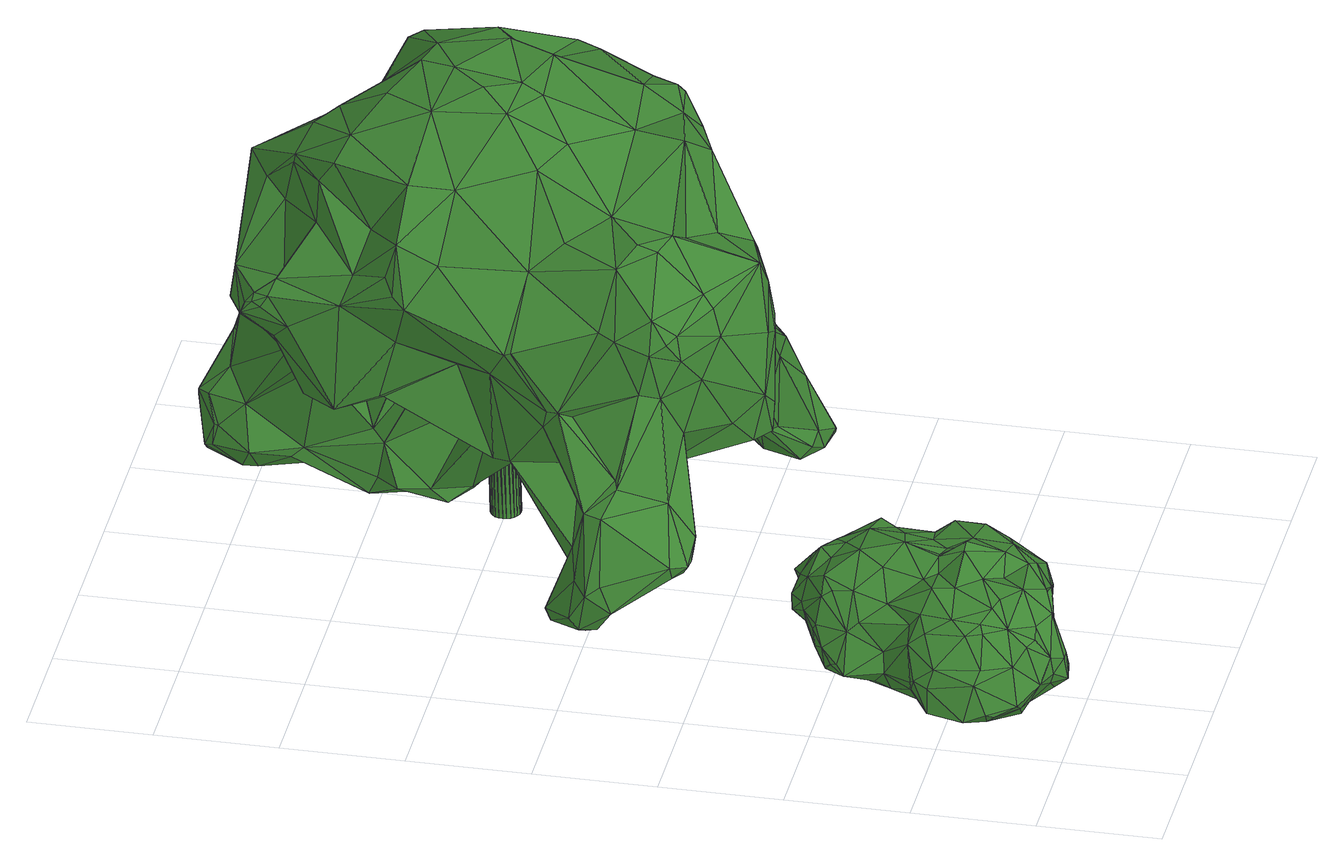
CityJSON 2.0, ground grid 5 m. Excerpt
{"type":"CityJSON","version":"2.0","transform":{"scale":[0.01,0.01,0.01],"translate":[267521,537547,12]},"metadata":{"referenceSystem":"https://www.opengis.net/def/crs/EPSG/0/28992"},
"CityObjects":{
"tree1":{"type":"SolitaryVegetationObject","attributes":{"gtid":587,"crown_width_m":10.27,"crown_median_z":15.33,"crown_r50_m":0.29,"crown_porosity":0.913,"trunk_H_m":2.41,"trunk_DBH_m":0.24,"trunk_radius_m":0.12,"trunk_base_height_m":12.92,"original_gtid":"589"},"geometry":[{"type":"Solid","lod":"3","boundaries":[[[[0,1,2]],[[3,4,5]],[[3,5,6]],[[7,8,9]],[[10,11,12]],[[13,14,15]],[[16,17,18]],[[19,20,21]],[[22,23,24]],[[25,26,27]],[[28,29,30]],[[31,32,33]],[[34,33,32]],[[35,36,37]],[[38,3,35]],[[39,40,41]],[[42,43,44]],[[15,14,45]],[[46,0,2]],[[11,47,12]],[[48,49,50]],[[51,52,53]],[[54,55,56]],[[5,4,57]],[[58,59,60]],[[8,21,9]],[[61,36,35]],[[30,62,28]],[[45,14,63]],[[64,65,66]],[[64,66,67]],[[20,19,56]],[[68,20,55]],[[69,47,11]],[[70,71,72]],[[46,73,74]],[[13,63,14]],[[75,45,76]],[[60,10,12]],[[27,26,77]],[[19,26,25]],[[34,78,33]],[[79,80,81]],[[82,83,84]],[[85,12,47]],[[12,86,60]],[[56,19,25]],[[87,88,89]],[[70,90,3]],[[91,92,1]],[[10,59,93]],[[56,55,20]],[[10,94,11]],[[47,69,95]],[[96,47,95]],[[85,86,12]],[[97,68,98]],[[99,100,101]],[[102,103,104]],[[105,106,107]],[[40,108,41]],[[35,37,109]],[[110,111,112]],[[109,34,113]],[[114,34,109]],[[115,116,66]],[[117,84,118]],[[119,120,121]],[[122,120,119]],[[123,124,36]],[[107,58,105]],[[101,125,27]],[[42,87,85]],[[87,105,58]],[[87,58,86]],[[27,24,25]],[[126,127,128]],[[129,20,97]],[[97,20,68]],[[25,24,23]],[[130,41,131]],[[98,68,132]],[[132,68,55]],[[76,133,116]],[[134,135,99]],[[106,135,134]],[[136,18,64]],[[49,137,138]],[[49,138,70]],[[77,139,134]],[[140,30,141]],[[142,143,131]],[[86,58,60]],[[46,124,73]],[[45,144,76]],[[88,87,42]],[[86,85,87]],[[45,63,144]],[[61,6,5]],[[25,23,54]],[[54,23,22]],[[52,88,145]],[[95,146,96]],[[147,148,64]],[[149,21,8]],[[57,150,17]],[[57,17,16]],[[119,151,152]],[[44,153,145]],[[53,145,153]],[[31,50,49]],[[10,93,150]],[[105,89,106]],[[87,89,105]],[[16,5,57]],[[154,36,124]],[[155,156,157]],[[155,157,89]],[[158,153,43]],[[60,59,10]],[[96,42,47]],[[47,42,85]],[[159,113,32]],[[113,160,109]],[[88,42,44]],[[123,73,124]],[[142,103,102]],[[42,96,43]],[[75,161,45]],[[100,156,162]],[[100,162,143]],[[163,89,52]],[[88,52,89]],[[146,43,96]],[[112,90,70]],[[102,164,125]],[[143,162,130]],[[73,148,147]],[[82,108,122]],[[44,43,153]],[[165,48,166]],[[99,167,134]],[[35,6,61]],[[149,126,168]],[[143,130,131]],[[169,24,170]],[[171,148,123]],[[140,98,172]],[[36,154,37]],[[171,64,148]],[[35,3,6]],[[78,48,50]],[[54,22,132]],[[169,132,22]],[[169,22,24]],[[5,136,61]],[[25,54,56]],[[150,57,94]],[[140,141,173]],[[174,83,28]],[[175,136,171]],[[175,171,123]],[[176,59,58]],[[139,176,58]],[[31,49,70]],[[67,116,133]],[[177,173,178]],[[64,18,65]],[[91,1,0]],[[98,140,97]],[[179,62,169]],[[152,151,180]],[[166,180,151]],[[179,104,174]],[[179,174,62]],[[76,116,115]],[[64,67,147]],[[76,115,75]],[[135,156,99]],[[136,16,18]],[[170,181,169]],[[179,169,181]],[[132,55,54]],[[28,83,182]],[[73,147,183]],[[73,183,74]],[[149,127,126]],[[168,19,21]],[[168,21,149]],[[65,184,66]],[[163,52,185]],[[51,185,52]],[[186,184,65]],[[119,121,151]],[[146,158,43]],[[91,0,74]],[[2,187,46]],[[74,0,46]],[[112,69,90]],[[136,64,171]],[[142,101,143]],[[143,101,100]],[[109,160,38]],[[44,145,88]],[[104,179,181]],[[104,181,102]],[[18,9,186]],[[7,9,18]],[[187,188,189]],[[59,176,190]],[[34,114,187]],[[38,191,3]],[[76,81,133]],[[144,81,76]],[[38,160,191]],[[1,192,189]],[[1,189,188]],[[34,192,78]],[[127,18,17]],[[91,74,79]],[[79,74,183]],[[177,178,75]],[[150,94,10]],[[113,34,32]],[[158,193,153]],[[75,178,161]],[[52,145,53]],[[191,159,72]],[[156,100,194]],[[191,113,159]],[[142,125,101]],[[110,112,137]],[[110,95,111]],[[72,31,70]],[[35,109,38]],[[191,160,113]],[[156,194,99]],[[100,99,194]],[[37,154,114]],[[37,114,109]],[[195,196,180]],[[49,48,165]],[[197,139,198]],[[197,198,168]],[[110,146,95]],[[72,159,31]],[[135,157,156]],[[106,157,135]],[[15,29,199]],[[161,29,15]],[[15,45,161]],[[137,49,165]],[[159,32,31]],[[133,81,80]],[[89,185,155]],[[13,79,63]],[[193,158,200]],[[193,200,39]],[[149,8,127]],[[3,191,71]],[[69,112,111]],[[69,111,95]],[[140,177,97]],[[69,11,94]],[[115,177,75]],[[132,172,98]],[[162,201,130]],[[58,202,139]],[[203,204,182]],[[82,122,203]],[[2,188,187]],[[183,80,79]],[[193,205,153]],[[188,2,1]],[[206,120,122]],[[79,81,63]],[[63,81,144]],[[31,33,50]],[[121,165,166]],[[206,165,121]],[[5,16,136]],[[41,108,117]],[[93,128,150]],[[126,128,93]],[[129,184,186]],[[67,66,116]],[[161,141,29]],[[178,141,161]],[[186,65,18]],[[178,173,141]],[[30,29,141]],[[132,169,172]],[[134,139,202]],[[130,201,207]],[[121,120,206]],[[169,62,172]],[[140,172,30]],[[208,46,187]],[[208,187,114]],[[166,78,192]],[[165,209,137]],[[200,137,209]],[[110,200,146]],[[146,200,158]],[[110,137,200]],[[70,3,71]],[[58,107,202]],[[203,83,82]],[[78,166,48]],[[177,140,173]],[[191,72,71]],[[122,108,210]],[[118,211,104]],[[123,148,73]],[[186,21,129]],[[62,174,28]],[[20,129,21]],[[41,207,193]],[[196,204,152]],[[152,204,119]],[[112,70,138]],[[112,138,137]],[[13,195,92]],[[180,92,195]],[[41,130,207]],[[209,165,212]],[[209,212,210]],[[39,210,40]],[[183,147,80]],[[210,212,122]],[[174,104,211]],[[93,190,126]],[[59,190,93]],[[193,39,41]],[[50,33,78]],[[200,209,39]],[[210,39,209]],[[101,27,167]],[[101,167,99]],[[139,190,176]],[[4,3,90]],[[126,190,168]],[[163,185,89]],[[155,185,162]],[[114,154,208]],[[28,182,29]],[[199,29,182]],[[187,189,34]],[[46,208,124]],[[30,172,62]],[[170,164,102]],[[207,201,205]],[[51,205,201]],[[115,213,177]],[[129,213,184]],[[129,177,213]],[[66,213,115]],[[117,108,82]],[[97,177,129]],[[34,189,192]],[[128,127,17]],[[128,17,150]],[[133,80,67]],[[67,80,147]],[[89,157,106]],[[206,212,165]],[[180,196,152]],[[214,27,77]],[[210,108,40]],[[142,102,125]],[[118,84,211]],[[127,8,7]],[[154,124,208]],[[91,215,92]],[[180,192,1]],[[166,192,180]],[[170,24,164]],[[174,84,83]],[[174,211,84]],[[214,167,27]],[[77,198,139]],[[77,26,198]],[[121,166,151]],[[1,92,180]],[[203,182,83]],[[94,216,69]],[[15,195,13]],[[215,79,13]],[[117,118,41]],[[131,41,118]],[[215,13,92]],[[91,79,215]],[[195,15,199]],[[195,199,196]],[[155,162,156]],[[217,212,206]],[[217,122,212]],[[217,206,122]],[[134,167,77]],[[214,77,167]],[[190,139,197]],[[190,197,168]],[[19,198,26]],[[168,198,19]],[[104,103,118]],[[142,118,103]],[[131,118,142]],[[162,185,201]],[[51,201,185]],[[57,4,216]],[[57,216,94]],[[90,69,216]],[[90,216,4]],[[134,202,106]],[[106,202,107]],[[66,184,213]],[[153,205,53]],[[51,53,205]],[[207,205,193]],[[36,61,175]],[[36,175,123]],[[61,136,175]],[[170,102,181]],[[186,9,21]],[[82,84,117]],[[127,7,18]],[[196,199,204]],[[182,204,199]],[[119,204,122]],[[203,122,204]],[[27,164,24]],[[125,164,27]],[[218,219,220]],[[218,220,221]],[[221,220,222]],[[221,222,223]],[[220,219,224]],[[220,224,222]],[[222,224,225]],[[222,225,223]],[[224,219,226]],[[224,226,225]],[[225,226,227]],[[225,227,223]],[[226,219,228]],[[226,228,227]],[[227,228,229]],[[227,229,223]],[[228,219,230]],[[228,230,229]],[[229,230,231]],[[229,231,223]],[[230,219,232]],[[230,232,231]],[[231,232,233]],[[231,233,223]],[[232,219,234]],[[232,234,233]],[[233,234,235]],[[233,235,223]],[[234,219,236]],[[234,236,235]],[[235,236,237]],[[235,237,223]],[[236,219,238]],[[236,238,237]],[[237,238,239]],[[237,239,223]],[[238,219,240]],[[238,240,239]],[[239,240,241]],[[239,241,223]],[[240,219,242]],[[240,242,241]],[[241,242,243]],[[241,243,223]],[[242,219,244]],[[242,244,243]],[[243,244,245]],[[243,245,223]],[[244,219,246]],[[244,246,245]],[[245,246,247]],[[245,247,223]],[[246,219,248]],[[246,248,247]],[[247,248,249]],[[247,249,223]],[[248,219,250]],[[248,250,249]],[[249,250,251]],[[249,251,223]],[[250,219,252]],[[250,252,251]],[[251,252,253]],[[251,253,223]],[[252,219,254]],[[252,254,253]],[[253,254,255]],[[253,255,223]],[[254,219,256]],[[254,256,255]],[[255,256,257]],[[255,257,223]],[[256,219,258]],[[256,258,257]],[[257,258,259]],[[257,259,223]],[[258,219,260]],[[258,260,259]],[[259,260,261]],[[259,261,223]],[[260,219,262]],[[260,262,261]],[[261,262,263]],[[261,263,223]],[[262,219,264]],[[262,264,263]],[[263,264,265]],[[263,265,223]],[[264,219,266]],[[264,266,265]],[[265,266,267]],[[265,267,223]],[[266,219,218]],[[266,218,267]],[[267,218,221]],[[267,221,223]]]]}]},
"tree2":{"type":"SolitaryVegetationObject","attributes":{"gtid":121,"crown_width_m":22,"crown_median_z":20.54,"crown_r50_m":0.496,"crown_porosity":0.867,"trunk_H_m":7.36,"trunk_DBH_m":1.21,"trunk_radius_m":0.606,"trunk_base_height_m":13.18,"original_gtid":"121"},"geometry":[{"type":"Solid","lod":"3","boundaries":[[[[268,269,270]],[[271,272,273]],[[271,273,274]],[[275,276,277]],[[275,278,276]],[[279,280,281]],[[282,283,284]],[[285,286,287]],[[288,289,290]],[[291,292,293]],[[291,293,294]],[[295,296,297]],[[298,299,300]],[[301,270,302]],[[303,304,288]],[[305,306,298]],[[307,308,309]],[[310,311,285]],[[312,313,314]],[[315,316,317]],[[318,319,320]],[[321,322,323]],[[317,290,324]],[[325,290,317]],[[326,327,328]],[[329,330,331]],[[332,312,333]],[[334,335,336]],[[337,338,339]],[[340,325,317]],[[341,342,275]],[[343,344,345]],[[346,347,348]],[[346,349,347]],[[268,350,269]],[[351,337,352]],[[353,283,354]],[[274,355,271]],[[356,357,358]],[[359,360,361]],[[362,363,364]],[[359,365,360]],[[284,366,367]],[[368,369,340]],[[370,371,372]],[[373,371,370]],[[344,374,375]],[[317,316,340]],[[290,325,288]],[[369,376,377]],[[285,378,310]],[[379,353,354]],[[273,272,380]],[[381,382,383]],[[381,383,384]],[[288,325,385]],[[386,387,388]],[[389,376,369]],[[390,368,340]],[[391,392,361]],[[298,393,394]],[[395,396,397]],[[304,289,288]],[[398,399,400]],[[401,402,403]],[[304,404,289]],[[405,406,407]],[[303,288,385]],[[408,409,410]],[[411,296,412]],[[413,414,415]],[[416,414,413]],[[417,418,419]],[[420,421,422]],[[334,422,421]],[[423,358,424]],[[425,424,358]],[[426,427,428]],[[429,430,431]],[[432,431,430]],[[294,390,291]],[[433,434,359]],[[435,436,437]],[[438,439,322]],[[440,441,442]],[[440,442,443]],[[321,360,322]],[[314,313,444]],[[431,445,429]],[[332,446,444]],[[364,447,362]],[[312,332,313]],[[448,383,382]],[[449,395,450]],[[449,451,395]],[[452,425,312]],[[453,449,454]],[[333,312,425]],[[455,456,457]],[[324,315,317]],[[324,458,315]],[[297,459,460]],[[425,357,333]],[[277,461,319]],[[462,461,277]],[[463,450,464]],[[395,464,450]],[[463,464,397]],[[465,345,344]],[[466,467,428]],[[468,311,310]],[[444,313,332]],[[395,451,396]],[[469,470,471]],[[450,391,472]],[[466,473,467]],[[397,396,474]],[[475,449,453]],[[451,449,475]],[[452,287,424]],[[476,394,393]],[[477,478,479]],[[403,480,393]],[[345,465,481]],[[361,433,359]],[[326,482,327]],[[483,410,409]],[[451,475,396]],[[461,484,485]],[[309,486,307]],[[487,486,309]],[[488,489,490]],[[491,336,335]],[[332,333,446]],[[492,493,494]],[[363,481,465]],[[444,495,468]],[[446,495,444]],[[384,496,320]],[[491,497,336]],[[469,493,492]],[[498,499,500]],[[498,501,499]],[[278,308,276]],[[437,502,435]],[[503,298,306]],[[314,504,505]],[[314,505,452]],[[314,452,312]],[[292,291,315]],[[356,506,357]],[[388,507,277]],[[375,465,344]],[[481,508,509]],[[343,510,344]],[[376,511,377]],[[512,509,508]],[[477,465,375]],[[344,510,513]],[[428,510,514]],[[319,461,515]],[[453,516,475]],[[517,514,510]],[[455,516,518]],[[517,510,343]],[[519,275,318]],[[340,316,390]],[[428,427,466]],[[513,374,344]],[[454,411,412]],[[454,412,453]],[[368,520,369]],[[390,520,368]],[[521,522,293]],[[523,293,522]],[[397,415,463]],[[453,412,516]],[[516,412,518]],[[476,524,491]],[[503,474,401]],[[327,434,328]],[[411,454,459]],[[525,526,527]],[[527,528,525]],[[328,379,326]],[[529,530,488]],[[395,397,464]],[[476,435,524]],[[531,485,381]],[[282,532,354]],[[310,378,533]],[[436,435,476]],[[439,365,327]],[[515,485,531]],[[534,535,351]],[[359,327,365]],[[284,367,282]],[[315,291,316]],[[292,458,494]],[[345,481,509]],[[326,379,354]],[[338,535,536]],[[314,444,468]],[[460,302,297]],[[376,389,487]],[[376,487,537]],[[503,397,474]],[[460,417,302]],[[435,538,524]],[[323,439,539]],[[532,482,326]],[[497,540,336]],[[541,336,540]],[[454,417,459]],[[502,538,435]],[[473,374,513]],[[474,396,402]],[[542,475,543]],[[337,351,338]],[[336,541,544]],[[400,545,499]],[[524,538,491]],[[546,497,491]],[[546,491,538]],[[547,347,392]],[[354,532,326]],[[548,511,537]],[[384,531,381]],[[320,531,384]],[[549,483,550]],[[365,438,360]],[[539,419,323]],[[323,419,321]],[[530,549,550]],[[529,549,530]],[[314,533,504]],[[367,539,551]],[[367,551,282]],[[494,493,521]],[[552,275,342]],[[359,434,327]],[[282,551,532]],[[389,369,520]],[[532,551,482]],[[433,328,434]],[[551,539,439]],[[551,439,327]],[[551,327,482]],[[489,488,530]],[[553,489,530]],[[489,553,490]],[[439,438,365]],[[438,322,360]],[[538,512,546]],[[367,366,554]],[[509,512,502]],[[538,502,512]],[[555,556,324]],[[557,544,541]],[[289,404,555]],[[479,478,558]],[[559,422,560]],[[351,535,338]],[[304,561,562]],[[563,564,565]],[[563,565,566]],[[336,544,334]],[[484,409,408]],[[413,567,348]],[[413,348,347]],[[512,508,568]],[[507,409,462]],[[569,420,570]],[[569,570,339]],[[307,355,274]],[[364,571,447]],[[279,540,546]],[[405,407,535]],[[572,562,561]],[[488,573,529]],[[337,339,570]],[[353,574,283]],[[290,555,324]],[[289,555,290]],[[546,575,279]],[[339,338,536]],[[432,576,458]],[[335,577,394]],[[352,337,578]],[[352,578,579]],[[580,321,419]],[[321,580,361]],[[273,581,307]],[[319,515,531]],[[526,300,299]],[[526,299,577]],[[457,427,582]],[[520,583,389]],[[295,584,296]],[[284,283,574]],[[557,585,352]],[[487,471,486]],[[586,558,478]],[[361,360,321]],[[463,391,450]],[[463,414,391]],[[585,371,373]],[[372,371,557]],[[388,587,553]],[[575,568,280]],[[575,280,279]],[[406,405,588]],[[297,302,270]],[[404,304,562]],[[491,394,476]],[[468,310,314]],[[533,314,310]],[[477,375,478]],[[454,418,417]],[[384,383,501]],[[377,511,498]],[[354,283,282]],[[389,523,522]],[[373,370,469]],[[356,358,529]],[[473,589,590]],[[377,498,500]],[[481,362,508]],[[370,372,591]],[[271,586,272]],[[559,578,570]],[[337,570,578]],[[335,334,421]],[[447,280,568]],[[534,351,352]],[[526,525,300]],[[459,296,411]],[[490,375,573]],[[490,573,488]],[[328,433,347]],[[352,430,429]],[[592,430,352]],[[593,533,378]],[[586,478,272]],[[474,402,401]],[[594,528,595]],[[527,595,528]],[[529,423,549]],[[585,596,592]],[[376,537,511]],[[480,597,436]],[[343,598,517]],[[307,486,471]],[[389,583,523]],[[573,375,374]],[[377,500,303]],[[385,377,303]],[[501,341,496]],[[357,584,333]],[[446,333,584]],[[519,341,275]],[[277,507,462]],[[276,386,277]],[[276,308,386]],[[323,322,439]],[[318,275,277]],[[477,363,465]],[[388,277,386]],[[305,567,413]],[[517,598,437]],[[594,330,329]],[[481,363,362]],[[497,546,540]],[[531,320,319]],[[537,487,548]],[[585,557,371]],[[534,352,429]],[[548,342,511]],[[394,577,299]],[[459,417,460]],[[447,571,599]],[[394,299,298]],[[298,300,305]],[[518,412,296]],[[569,406,527]],[[569,527,526]],[[600,484,408]],[[425,358,357]],[[593,285,287]],[[593,378,285]],[[601,403,402]],[[539,367,554]],[[440,269,441]],[[522,471,487]],[[389,522,487]],[[404,556,555]],[[577,602,526]],[[530,388,553]],[[585,373,596]],[[603,604,571]],[[596,494,458]],[[455,543,516]],[[479,571,364]],[[409,484,462]],[[279,541,540]],[[279,557,541]],[[523,294,293]],[[605,606,545]],[[404,562,556]],[[527,406,595]],[[268,600,350]],[[503,607,298]],[[605,304,303]],[[569,608,420]],[[492,494,596]],[[329,331,609]],[[610,443,442]],[[547,413,347]],[[416,413,547]],[[609,563,566]],[[308,278,309]],[[511,342,341]],[[437,597,517]],[[292,315,458]],[[484,563,485]],[[269,350,410]],[[609,331,611]],[[403,503,401]],[[505,287,452]],[[588,612,406]],[[452,424,425]],[[514,517,426]],[[269,410,441]],[[428,513,510]],[[467,513,428]],[[508,362,447]],[[508,447,568]],[[281,447,599]],[[613,485,563]],[[450,472,449]],[[614,525,528]],[[459,297,296]],[[580,419,418]],[[542,543,582]],[[356,573,589]],[[294,520,390]],[[544,422,334]],[[498,341,501]],[[403,607,503]],[[415,414,463]],[[419,301,302]],[[594,612,330]],[[613,615,382]],[[440,297,270]],[[461,485,515]],[[613,381,485]],[[361,392,433]],[[563,268,564]],[[413,415,306]],[[480,403,597]],[[529,358,423]],[[594,595,406]],[[525,567,300]],[[300,567,305]],[[544,557,616]],[[570,420,559]],[[579,616,352]],[[403,393,607]],[[608,569,602]],[[298,607,393]],[[318,277,319]],[[483,409,550]],[[495,446,617]],[[572,588,445]],[[479,603,571]],[[502,598,509]],[[594,406,612]],[[416,547,414]],[[424,287,286]],[[490,478,375]],[[420,577,421]],[[388,550,507]],[[567,525,348]],[[430,576,432]],[[473,590,374]],[[431,562,445]],[[572,445,562]],[[553,380,490]],[[306,415,503]],[[397,503,415]],[[270,301,268]],[[473,513,467]],[[491,335,394]],[[529,573,356]],[[388,530,550]],[[295,297,443]],[[440,443,297]],[[511,341,498]],[[496,341,519]],[[320,496,519]],[[320,519,318]],[[501,496,384]],[[505,504,287]],[[584,295,443]],[[518,618,456]],[[518,456,455]],[[619,601,402]],[[619,402,475]],[[281,599,604]],[[589,457,356]],[[473,457,589]],[[396,475,402]],[[603,355,604]],[[281,280,447]],[[291,390,316]],[[582,427,426]],[[436,597,437]],[[566,614,594]],[[594,614,528]],[[594,609,566]],[[329,609,594]],[[560,544,616]],[[507,550,409]],[[414,392,391]],[[433,392,347]],[[428,514,426]],[[577,420,608]],[[557,352,616]],[[484,600,563]],[[534,405,535]],[[471,521,493]],[[471,493,469]],[[458,576,596]],[[419,539,301]],[[592,596,576]],[[556,562,432]],[[431,432,562]],[[556,432,324]],[[458,324,432]],[[393,480,476]],[[522,521,471]],[[270,269,440]],[[601,597,403]],[[502,437,598]],[[473,466,427]],[[457,473,427]],[[328,347,620]],[[328,620,379]],[[379,620,353]],[[457,543,455]],[[457,582,543]],[[436,476,480]],[[363,477,479]],[[355,591,604]],[[364,363,479]],[[281,604,591]],[[604,599,571]],[[591,372,281]],[[274,273,307]],[[523,583,294]],[[279,372,557]],[[279,281,372]],[[479,558,603]],[[355,603,558]],[[355,558,271]],[[271,558,586]],[[585,592,352]],[[350,600,410]],[[600,408,410]],[[441,410,483]],[[611,331,398]],[[621,572,561]],[[621,561,398]],[[612,588,572]],[[533,593,504]],[[612,572,330]],[[287,504,593]],[[617,443,610]],[[546,512,575]],[[417,419,302]],[[377,622,369]],[[385,622,377]],[[609,615,613]],[[284,564,366]],[[284,574,564]],[[592,576,430]],[[369,622,340]],[[605,561,304]],[[385,325,622]],[[340,622,325]],[[305,413,306]],[[381,613,382]],[[442,285,311]],[[268,563,600]],[[609,613,563]],[[534,429,405]],[[429,623,405]],[[623,588,405]],[[597,426,517]],[[536,535,407]],[[608,602,577]],[[526,602,569]],[[560,422,544]],[[301,539,554]],[[621,624,625]],[[626,624,621]],[[420,422,559]],[[509,598,345]],[[516,543,475]],[[345,598,343]],[[335,421,577]],[[449,472,454]],[[499,606,500]],[[303,500,606]],[[605,303,606]],[[382,615,400]],[[301,554,268]],[[400,615,398]],[[611,398,615]],[[573,590,589]],[[573,374,590]],[[609,611,615]],[[561,399,398]],[[584,617,446]],[[584,443,617]],[[468,610,311]],[[495,617,610]],[[495,610,468]],[[620,349,353]],[[349,574,353]],[[606,499,545]],[[605,545,561]],[[399,561,545]],[[399,545,400]],[[296,618,518]],[[380,553,587]],[[584,618,296]],[[584,357,618]],[[370,470,469]],[[572,627,331]],[[309,552,487]],[[278,552,309]],[[275,552,278]],[[619,542,601]],[[568,575,512]],[[620,347,349]],[[490,380,478]],[[272,478,380]],[[520,294,583]],[[293,292,494]],[[475,542,619]],[[582,601,542]],[[572,331,330]],[[484,461,462]],[[610,442,311]],[[569,407,406]],[[339,536,407]],[[623,445,588]],[[339,407,569]],[[549,286,483]],[[423,286,549]],[[424,286,423]],[[429,445,623]],[[597,601,426]],[[582,426,601]],[[442,286,285]],[[560,579,559]],[[483,286,441]],[[442,441,286]],[[579,560,616]],[[349,565,574]],[[574,565,564]],[[580,472,391]],[[361,580,391]],[[366,564,554]],[[346,565,349]],[[348,565,346]],[[566,565,614]],[[331,627,626]],[[626,627,624]],[[348,525,565]],[[614,565,525]],[[626,621,398]],[[331,626,398]],[[268,554,564]],[[386,308,387]],[[454,472,418]],[[380,581,273]],[[587,581,380]],[[307,581,308]],[[418,472,580]],[[621,627,572]],[[621,625,627]],[[624,627,625]],[[547,392,414]],[[448,499,501]],[[587,308,581]],[[492,596,373]],[[492,373,469]],[[579,578,559]],[[293,494,521]],[[387,308,587]],[[387,587,388]],[[357,506,618]],[[457,456,506]],[[457,506,356]],[[618,506,456]],[[400,448,382]],[[400,499,448]],[[552,342,487]],[[487,342,548]],[[591,355,470]],[[307,471,470]],[[307,470,355]],[[591,470,370]],[[448,501,383]],[[628,629,630]],[[628,630,631]],[[631,630,632]],[[631,632,633]],[[630,629,634]],[[630,634,632]],[[632,634,635]],[[632,635,633]],[[634,629,636]],[[634,636,635]],[[635,636,637]],[[635,637,633]],[[636,629,638]],[[636,638,637]],[[637,638,639]],[[637,639,633]],[[638,629,640]],[[638,640,639]],[[639,640,641]],[[639,641,633]],[[640,629,642]],[[640,642,641]],[[641,642,643]],[[641,643,633]],[[642,629,644]],[[642,644,643]],[[643,644,645]],[[643,645,633]],[[644,629,646]],[[644,646,645]],[[645,646,647]],[[645,647,633]],[[646,629,648]],[[646,648,647]],[[647,648,649]],[[647,649,633]],[[648,629,650]],[[648,650,649]],[[649,650,651]],[[649,651,633]],[[650,629,652]],[[650,652,651]],[[651,652,653]],[[651,653,633]],[[652,629,654]],[[652,654,653]],[[653,654,655]],[[653,655,633]],[[654,629,656]],[[654,656,655]],[[655,656,657]],[[655,657,633]],[[656,629,658]],[[656,658,657]],[[657,658,659]],[[657,659,633]],[[658,629,660]],[[658,660,659]],[[659,660,661]],[[659,661,633]],[[660,629,662]],[[660,662,661]],[[661,662,663]],[[661,663,633]],[[662,629,664]],[[662,664,663]],[[663,664,665]],[[663,665,633]],[[664,629,666]],[[664,666,665]],[[665,666,667]],[[665,667,633]],[[666,629,668]],[[666,668,667]],[[667,668,669]],[[667,669,633]],[[668,629,670]],[[668,670,669]],[[669,670,671]],[[669,671,633]],[[670,629,672]],[[670,672,671]],[[671,672,673]],[[671,673,633]],[[672,629,674]],[[672,674,673]],[[673,674,675]],[[673,675,633]],[[674,629,676]],[[674,676,675]],[[675,676,677]],[[675,677,633]],[[676,629,628]],[[676,628,677]],[[677,628,631]],[[677,631,633]]]]}]}
},
"vertices":[
[762,1118,238],[721,1052,204],[759,1128,233],[296,913,404],[305,867,444],[391,908,534],[403,993,520],[575,603,628],[599,536,655],[644,587,618],[209,479,558],[184,582,497],[158,417,520],[946,882,280],[1015,798,255],[957,775,230],[478,807,604],[444,640,588],[568,740,673],[700,334,637],[807,468,648],[677,490,659],[827,264,490],[814,241,488],[799,199,413],[736,210,544],[598,220,620],[644,173,496],[900,521,217],[938,649,247],[930,499,255],[331,1004,210],[385,1027,264],[407,1011,256],[513,1121,307],[396,1036,491],[521,1115,498],[476,1128,412],[350,1048,392],[344,515,182],[457,442,207],[456,357,175],[52,360,364],[23,396,211],[32,310,247],[1035,786,262],[782,1220,374],[81,527,402],[463,931,200],[310,831,189],[448,961,204],[188,201,183],[137,191,236],[93,299,194],[821,278,524],[829,396,580],[806,367,597],[359,766,510],[214,258,538],[276,333,587],[199,364,557],[454,1038,554],[858,367,249],[1012,937,331],[700,905,639],[699,767,636],[830,828,581],[858,892,598],[885,446,513],[187,649,441],[229,912,242],[259,947,275],[274,972,264],[722,1136,487],[820,1129,421],[990,755,359],[1037,862,376],[489,162,574],[552,994,222],[876,963,374],[862,1001,471],[976,945,375],[668,509,194],[771,463,225],[660,390,200],[85,341,415],[169,351,530],[127,222,422],[82,194,274],[180,124,325],[281,766,340],[788,1036,292],[767,894,237],[351,495,618],[253,613,543],[97,609,332],[67,550,322],[914,567,527],[909,437,468],[405,66,347],[437,65,275],[532,139,344],[728,175,265],[695,198,244],[724,270,240],[182,178,486],[263,98,400],[232,154,492],[524,448,197],[447,1115,390],[123,624,279],[113,626,314],[232,754,273],[354,1053,293],[536,1178,340],[962,802,481],[946,875,496],[606,390,178],[610,305,196],[645,764,220],[584,623,280],[581,788,213],[595,568,211],[644,1085,569],[627,1166,445],[640,159,295],[502,491,700],[521,596,652],[473,586,603],[855,598,623],[439,283,169],[517,242,189],[894,350,446],[962,932,460],[427,126,504],[346,61,356],[545,913,632],[276,734,182],[288,802,200],[387,232,623],[909,509,392],[883,603,321],[594,143,254],[495,117,225],[1014,937,334],[47,279,235],[58,547,217],[781,1018,549],[708,1037,571],[546,490,718],[333,585,616],[645,780,207],[717,751,191],[87,315,191],[554,1185,398],[285,105,275],[351,47,265],[276,90,323],[107,495,187],[328,1008,217],[361,1061,365],[996,678,266],[357,104,217],[140,192,239],[713,223,367],[439,758,199],[575,876,207],[491,132,414],[594,344,659],[846,267,325],[794,203,324],[638,985,602],[902,413,346],[871,574,390],[796,395,236],[589,1034,557],[328,313,599],[904,638,476],[921,696,355],[839,340,258],[738,870,192],[760,238,273],[831,592,253],[823,1095,452],[790,663,599],[240,179,206],[704,654,616],[719,1145,257],[737,1144,218],[718,1123,239],[418,400,632],[306,1014,317],[596,1006,229],[252,420,174],[415,59,292],[829,828,231],[783,781,208],[488,329,604],[582,250,625],[896,717,236],[153,562,205],[309,225,204],[313,169,505],[692,566,229],[735,666,246],[222,305,184],[483,747,219],[321,308,183],[703,1115,343],[332,652,196],[434,514,198],[683,365,225],[436,627,244],[830,722,526],[558,195,489],[773,889,299],[273,660,477],[497,604,280],[537,595,91],[525,595,92],[536,598,91],[552,603,332],[552,606,332],[540,603,333],[535,601,91],[550,609,332],[533,604,91],[549,612,332],[531,606,91],[546,614,332],[528,607,91],[543,615,332],[525,607,92],[540,615,333],[522,606,92],[537,614,333],[519,605,92],[534,613,333],[516,603,92],[532,611,333],[514,601,92],[530,609,333],[513,598,93],[529,606,334],[513,595,93],[528,603,334],[514,592,93],[529,600,334],[515,589,93],[530,597,334],[517,586,93],[532,594,334],[519,584,93],[535,592,334],[522,583,92],[538,591,333],[525,583,92],[541,591,333],[529,584,92],[544,592,333],[531,585,92],[547,593,333],[534,587,92],[549,595,333],[536,589,91],[551,597,332],[537,592,91],[552,600,332],
[1068,2050,647],[1305,1877,817],[1094,1824,730],[2341,2811,1137],[2340,2744,1166],[2335,2784,987],[2360,2865,978],[1767,2886,360],[1743,2847,791],[1630,2590,685],[1927,2933,734],[1584,3135,1790],[1744,3053,1795],[1817,3163,1515],[409,1966,247],[443,2111,267],[641,1990,373],[1782,1609,413],[1708,1887,739],[1894,1635,418],[1382,3530,227],[1398,3651,297],[1435,3690,274],[2050,3636,536],[2036,3635,652],[2105,3560,607],[2159,3618,436],[1353,1451,856],[1345,1418,882],[1203,1452,817],[857,2290,1541],[817,2640,1548],[628,2340,1290],[935,1771,710],[1053,1465,779],[1398,3470,221],[1331,3492,316],[623,2312,1304],[669,1974,1411],[2333,2875,941],[2057,2771,948],[2086,3040,763],[1731,1536,335],[1668,1530,435],[1993,1472,361],[1885,1282,354],[1937,1520,293],[1788,3650,523],[1855,3653,399],[1531,3733,442],[1725,2602,271],[1690,2521,272],[1625,2570,226],[534,1561,620],[443,1560,562],[574,1578,529],[1510,3729,476],[1470,3685,237],[282,1973,297],[253,1840,399],[257,1944,461],[1200,2745,858],[1100,2917,899],[1258,2759,831],[1881,1280,371],[1905,1404,579],[1095,3107,1796],[929,2782,1831],[1207,3065,1866],[898,3385,1297],[873,3389,1271],[862,3324,1307],[1866,3646,327],[1703,2796,226],[1879,3092,243],[2075,2252,1851],[2133,2188,1744],[2126,2353,1852],[768,2067,759],[399,1976,751],[673,2194,960],[535,2051,515],[1156,2088,729],[895,3422,1251],[1284,3539,1183],[405,2130,307],[405,2109,256],[2215,3192,1188],[1766,1749,1173],[1726,1446,851],[1744,1605,853],[339,1623,580],[380,1561,570],[532,1670,759],[2074,2894,1813],[2208,2781,1686],[2106,2915,1669],[361,1618,525],[716,1890,394],[711,1832,398],[2032,3601,223],[2029,3562,198],[2007,3393,1145],[1726,3439,1243],[1724,3341,1404],[1918,3476,1112],[2165,2137,1512],[2284,2170,1486],[1942,3301,204],[1744,3349,212],[1832,1621,342],[284,2013,342],[2230,2513,1135],[1373,2608,241],[1230,2683,246],[1373,2713,220],[1468,2662,209],[1506,3592,219],[1734,2651,1002],[1930,2533,1087],[1823,2320,900],[2179,3376,463],[2070,3618,325],[667,1727,1144],[458,1859,840],[1075,2300,1871],[948,2598,1818],[696,1667,1416],[878,1602,1507],[646,1758,1501],[1316,2954,431],[1300,2977,286],[1196,2876,303],[858,1856,1713],[980,1743,1697],[1014,1992,1732],[1403,3630,381],[922,3312,1098],[837,3055,845],[873,3249,1172],[1517,2116,835],[1553,2106,813],[1527,2079,813],[1125,1369,912],[1244,1391,1160],[637,2129,1048],[627,1806,1173],[631,1903,1399],[651,2073,1031],[1033,1432,784],[950,1499,898],[846,1751,743],[862,2986,1442],[993,2942,1578],[1121,3175,1695],[1780,1850,864],[1857,1575,509],[1911,1422,581],[1738,1855,1805],[1766,1783,1731],[1917,1883,1794],[1264,3554,1053],[1333,3515,1040],[1287,3319,838],[1501,3603,593],[364,1903,753],[269,1887,503],[1384,2422,2075],[1354,2332,2046],[1634,2349,2067],[414,1585,524],[469,1601,508],[1385,1705,874],[1540,1871,779],[1626,1693,765],[1486,1539,813],[1806,1309,323],[1207,3261,807],[1750,1321,430],[2006,3004,1784],[1334,2799,226],[877,1531,1328],[699,1651,1301],[876,1562,1449],[1986,1564,382],[1092,1387,1239],[1030,1386,995],[1422,1498,1424],[1472,1602,1273],[1526,1670,1486],[1694,3626,655],[1092,1370,801],[1107,1409,786],[1508,2571,624],[1567,2426,805],[621,1763,1355],[652,1702,1391],[2186,2441,1772],[1847,1815,1715],[1914,1847,1671],[1705,1385,319],[2133,3377,1026],[2184,3265,1132],[2163,3215,777],[809,1593,1167],[1914,1845,1596],[856,1777,1689],[1153,1431,1513],[1242,2454,2011],[2158,2523,1467],[2232,2560,1294],[2180,2828,1646],[1229,2210,1911],[2103,2681,1850],[280,1899,309],[1707,1959,746],[1336,2455,732],[1467,2527,316],[2133,3131,758],[2103,3257,459],[2182,2172,927],[2216,2250,940],[2242,2262,1106],[1241,2754,1989],[2027,3410,840],[2076,3369,827],[2053,3592,689],[1717,1338,373],[1689,2764,219],[1380,2956,1969],[1608,3170,216],[1302,3009,205],[1531,3229,209],[1523,2829,210],[1707,2534,2077],[786,1927,1635],[1917,1646,332],[1963,1635,340],[1594,1680,1156],[1746,2302,854],[2013,2938,1892],[1801,2602,2066],[1974,2024,1815],[1843,3092,216],[1667,2815,2046],[2042,2086,1744],[1924,1917,1817],[1504,2518,307],[1270,1423,1367],[1746,2015,1907],[1310,1406,1195],[1718,2754,232],[2138,3600,393],[2100,3484,631],[2183,3397,504],[2165,3564,475],[1334,2567,2066],[681,2408,1168],[728,2756,1386],[808,2805,1192],[924,2586,1055],[1934,1932,996],[2131,2186,901],[1534,2543,257],[366,1962,247],[1868,1628,314],[897,3440,1196],[882,3436,1212],[862,3356,1256],[1947,3219,218],[1449,2703,2075],[616,1618,484],[1485,3165,1827],[1430,3257,1775],[1318,1634,1531],[1398,1506,1463],[1318,3307,1689],[1298,3013,211],[1514,2849,2052],[497,1873,856],[1893,3115,223],[1844,1959,807],[1830,2042,798],[388,1933,264],[1867,3039,373],[2188,2361,930],[767,1841,453],[1411,3648,381],[1461,3680,487],[1547,3527,1558],[2263,2797,1216],[1114,3183,1513],[1310,3313,1656],[1395,3291,327],[1391,3520,498],[1079,2293,632],[884,2101,652],[772,2344,730],[943,2454,687],[647,2175,1044],[1977,2994,1873],[834,3035,1313],[899,3297,1370],[2089,2941,1649],[1276,3210,765],[1984,1981,1260],[542,2064,451],[1739,3042,1808],[1589,3561,666],[745,2790,1665],[1189,3328,1206],[1356,3355,1458],[786,1660,932],[2311,2774,982],[1529,1700,1774],[2163,3612,434],[1663,1458,798],[1589,3480,1175],[2337,2752,1174],[2160,2456,985],[961,3202,828],[1897,1873,1426],[1978,1962,1426],[2094,3230,1224],[1528,3471,1096],[1884,1647,336],[898,2872,889],[877,2883,903],[1786,3390,945],[1408,1979,1899],[1802,2428,1934],[2072,2953,1646],[1134,2204,653],[1360,1773,1902],[743,2807,1434],[2181,2849,1255],[2019,2890,1324],[1390,3339,283],[1433,3291,238],[920,2159,1647],[767,2841,1503],[1092,2488,698],[1662,1499,462],[1364,2589,636],[947,3106,838],[1289,2598,292],[799,2417,722],[1206,2749,312],[1408,3437,1523],[1682,1469,470],[1468,1473,1033],[1187,1734,1569],[338,2003,481],[1423,3021,427],[1687,3550,230],[1127,3301,1101],[1637,2878,807],[1604,3122,462],[1573,2766,756],[1460,3137,892],[1486,2494,118],[1425,2495,118],[1484,2509,118],[1483,2511,854],[1482,2527,853],[1423,2513,854],[1478,2524,117],[1476,2542,853],[1469,2537,117],[1467,2554,853],[1457,2547,117],[1454,2564,852],[1442,2553,117],[1440,2571,852],[1426,2556,116],[1424,2573,852],[1411,2554,116],[1408,2571,852],[1396,2548,117],[1394,2566,852],[1383,2539,117],[1381,2556,852],[1373,2527,117],[1371,2544,853],[1367,2512,117],[1365,2530,853],[1364,2496,118],[1362,2514,853],[1366,2481,118],[1364,2498,854],[1372,2466,118],[1370,2484,854],[1381,2453,119],[1379,2471,854],[1393,2443,119],[1391,2461,855],[1408,2437,119],[1405,2454,855],[1424,2434,119],[1421,2452,855],[1439,2436,119],[1437,2454,855],[1454,2442,119],[1452,2459,855],[1467,2451,119],[1464,2469,855],[1477,2464,119],[1474,2481,855],[1483,2478,119],[1481,2495,854]
]}
